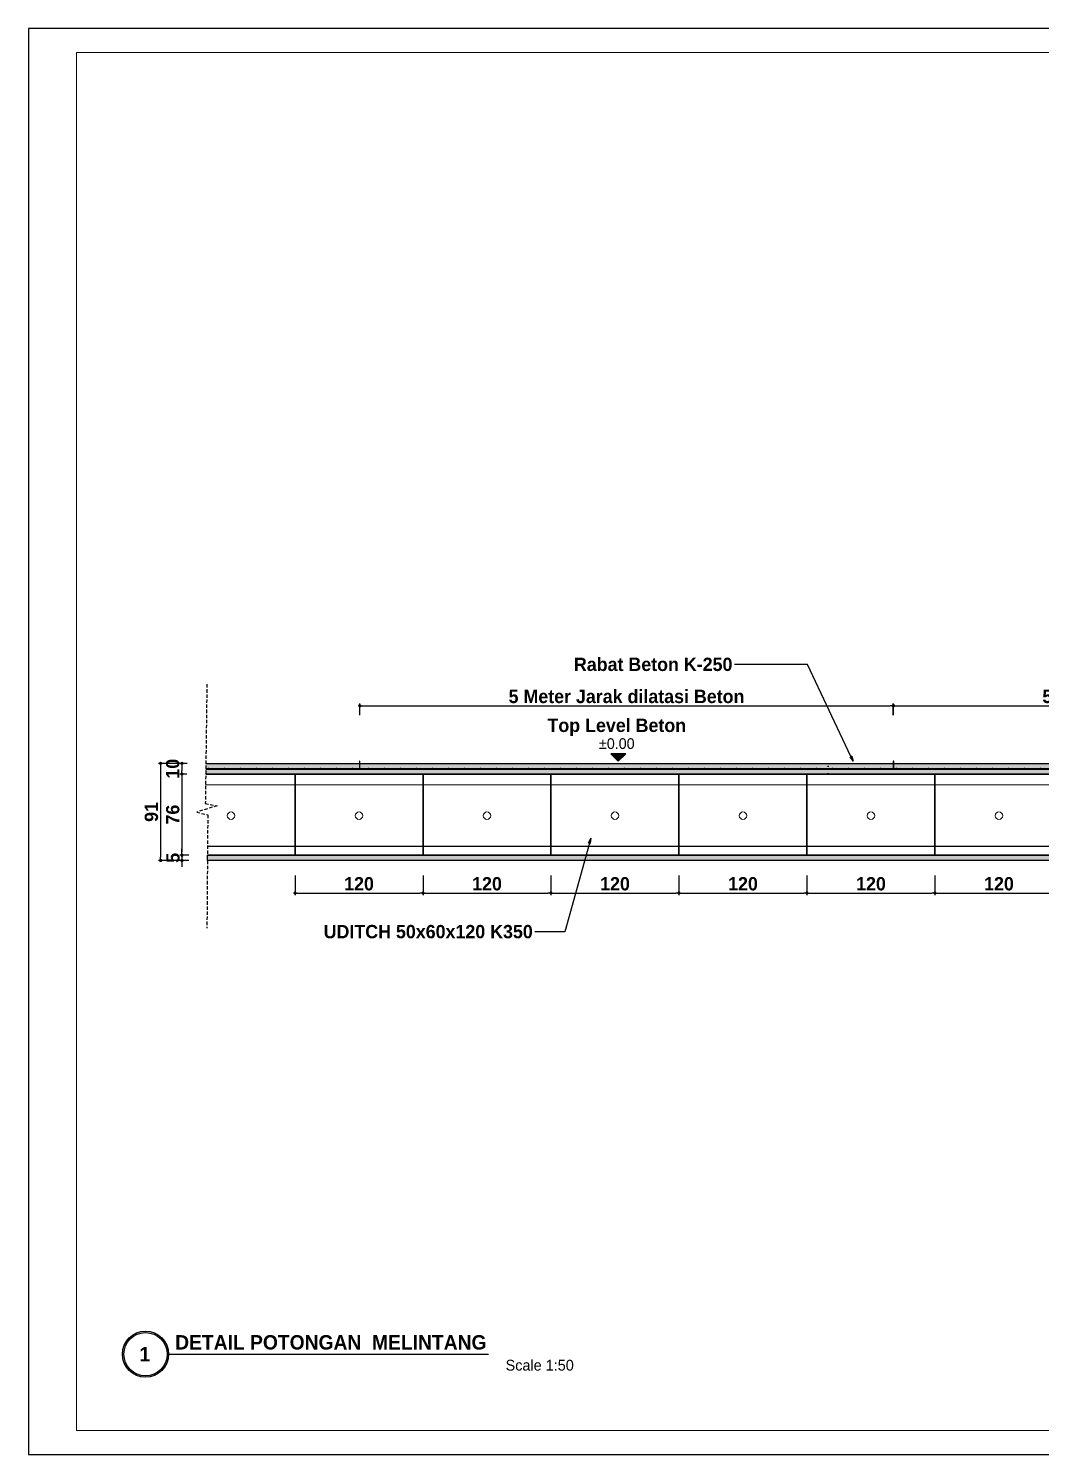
# Model space of a CAD drawing. Header units: centimetres. Extents: x -292707 to 138715, y -53922 to 66277.
# Drawn here: x 25945 to 26896, y -13009 to -11672 of the extents above; entities that cross this region are included whole.
import ezdxf
from ezdxf import colors
from ezdxf.entities.mleader import LeaderData, LeaderLine
from ezdxf.math import Vec2, Vec3
from ezdxf.xclip import XClip

# ---------------------------------------------------------------- set-up
doc = ezdxf.new("R2010")
doc.units = ezdxf.units.CM
doc.header["$XCLIPFRAME"] = 0
doc.linetypes.add('HIDDEN', pattern=[9.525, 6.35, -3.175])
for name, color, linetype in [('A-ALINE-2', 101, 'Continuous'), ('A-ALINE-3', 111, 'Continuous'), ('A-ALINE-4', 113, 'Continuous'), ('A-ALINE-7', 119, 'Continuous'), ('A-ANNOTATION', 144, 'Continuous'), ('A-DIM', 157, 'Continuous'), ('A-TEXT', 254, 'Continuous')]:
    doc.layers.add(name, color=color, linetype=linetype)
for name, color, linetype, lineweight, true_color in [('A-FILL-1', 250, 'Continuous', 0, 0x333333), ('A-FILL-2', 7, 'Continuous', 0, 0x4d4d4d), ('A-FILL-3', 7, 'Continuous', 0, 0x666666), ('A-FILL-4', 9, 'Continuous', 0, 0x808080), ('A-FILL-7', 7, 'Continuous', 0, 0xcccccc)]:
    doc.layers.add(name, color=color, linetype=linetype, lineweight=lineweight, true_color=true_color)
doc.styles.add('Scale 50', font='GOTHICB.TTF', dxfattribs={"height": 12.5})
doc.styles.add('Scale 80', font='GOTHICB.TTF', dxfattribs={"height": 20})
doc.dimstyles.new('Scale 50', dxfattribs={"dimscale": 0, "dimtxt": 7.5, "dimasz": 3, "dimexe": 2, "dimexo": 2, "dimgap": 2, "dimtad": 1, "dimdec": 0, "dimtxsty": 'Scale 50', "dimblk": 'DOT', "dimcen": 2.5, "dimclrd": 256, "dimclre": 256, "dimclrt": 254, "dimadec": 0, "dimazin": 0, "dimtfac": 1, "dimtdec": 0, "dimtmove": 0, "dimatfit": 3, "dimldrblk": 'DOTSMALL', "dimfxl": 1, "dimtfillclr": 256, "dimlwd": -1, "dimlwe": -1, "dimarcsym": 0})

# ---------------------------------------------------------------- blocks, each defined once
blk = doc.blocks.new('hgfhgfh')
at = {"layer": 'A-ALINE-2', "ltscale": 0.14}
blk.add_arc((48104.3, -28947.4), 4890.2, 273.0231, 87.0365, dxfattribs=at)
at = {"layer": 'A-FILL-4', "ltscale": 0.14}
for radius, start, end in [(4885.2, 273.0247, 87.035), (4890.2, 273.0231, 87.0365), (4758.2, 273.0648, 86.9957), (4763.2, 273.0632, 86.9973), (4631.2, 273.1065, 86.9548), (4636.2, 273.1048, 86.9564), (4504.2, 273.15, 86.9121), (4509.2, 273.1483, 86.9138), (4377.2, 273.1954, 86.8676), (4382.2, 273.1936, 86.8694), (4250.2, 273.2428, 86.8212), (4255.2, 273.2409, 86.8231), (4123.2, 273.2924, 86.7726), (4128.2, 273.2904, 86.7745), (3996.2, 273.3443, 86.7217), (4001.2, 273.3422, 86.7237)]:
    blk.add_arc((48104.3, -28947.4), radius, start, end, dxfattribs=at)
blk = doc.blocks.new('A$Cee8faf8f')
at = {"layer": 'A-FILL-7'}
h = blk.add_hatch(color=256, dxfattribs=at)
h.dxf.hatch_style = 1
edge = h.paths.add_edge_path()
edge.add_arc((0.6, 0.6), 0.6, 0, 360)
at = {"layer": 'A-FILL-1', "ltscale": 0.25}
blk.add_circle((0.6, 0.6), 0.6, dxfattribs=at)
blk = doc.blocks.new('GFDFGGFDG')
at = {"ltscale": 0.25}
blk.add_lwpolyline([(14867.5, -12200.6), (14987.5, -12200.6), (14987.5, -12276.6), (14867.5, -12276.6)], close=True, dxfattribs=at)
at = {"layer": 'A-ALINE-3', "ltscale": 0.25}
blk.add_lwpolyline([(14867.5, -12276.6), (14987.5, -12276.6), (14987.5, -12268.6), (14867.5, -12268.6)], close=True, dxfattribs=at)
at = {"layer": 'A-FILL-2'}
for p, q in [((14867.5, -12200.6), (14870.5, -12200.6)), ((14867.5, -12210.6), (14867.5, -12200.6)), ((14896, -12200.6), (14870.5, -12200.6)), ((14899, -12200.6), (14896, -12200.6)), ((14924.5, -12200.6), (14899, -12200.6)), ((14924.5, -12200.6), (14927.5, -12200.6)), ((14927.5, -12200.6), (14930.5, -12200.6)), ((14956, -12200.6), (14930.5, -12200.6)), ((14959, -12200.6), (14956, -12200.6)), ((14984.5, -12200.6), (14959, -12200.6)), ((14984.5, -12200.6), (14987.5, -12200.6)), ((14987.5, -12200.6), (14987.5, -12210.6)), ((14867.5, -12210.6), (14870.5, -12210.6)), ((14867.5, -12210.6), (14867.5, -12260.6)), ((14870.5, -12210.6), (14896, -12210.6)), ((14899, -12210.6), (14896, -12210.6)), ((14899, -12210.6), (14924.5, -12210.6)), ((14924.5, -12210.6), (14927.5, -12210.6)), ((14927.5, -12210.6), (14930.5, -12210.6)), ((14930.5, -12210.6), (14956, -12210.6)), ((14959, -12210.6), (14956, -12210.6)), ((14959, -12210.6), (14984.5, -12210.6)), ((14984.5, -12210.6), (14987.5, -12210.6)), ((14987.5, -12210.6), (14987.5, -12260.6)), ((14867.5, -12268.6), (14867.5, -12260.6)), ((14867.5, -12268.6), (14867.5, -12269.6)), ((14924, -12268.6), (14867.5, -12268.6)), ((14924, -12268.6), (14931, -12268.6)), ((14987.5, -12268.6), (14931, -12268.6)), ((14987.5, -12268.6), (14987.5, -12260.6)), ((14987.5, -12269.6), (14987.5, -12268.6)), ((14867.5, -12269.6), (14867.5, -12276.6)), ((14867.5, -12276.6), (14987.5, -12276.6)), ((14987.5, -12269.6), (14987.5, -12276.6))]:
    blk.add_line(p, q, dxfattribs=at)
at = {"layer": 'A-FILL-2', "ltscale": 0.25}
blk.add_circle((14927.5, -12239.6), 3.5, dxfattribs=at)
blk = doc.blocks.new('jhgkjhkjhkjh')
at = {"layer": 'A-FILL-1', "ltscale": 0.25}
blk.add_lwpolyline([(-1286.61, 931.53), (-933.61, 931.53), (-933.61, 1218.53), (-1286.61, 1218.53)], close=True, dxfattribs=at)
at = {"layer": 'Defpoints'}
blk.add_lwpolyline([(-1296.61, 926.53), (-876.61, 926.53), (-876.61, 1223.53), (-1296.61, 1223.53)], close=True, dxfattribs=at)
blk = doc.blocks.new('*U587')
at = {"layer": 'A-ANNOTATION'}
h = blk.add_hatch(color=256, dxfattribs=at)
h.dxf.hatch_style = 1
h.paths.add_polyline_path([(62379.6, 26197.9, 1), (62443.6, 26197.9, 1)])
h.paths.add_polyline_path([(62441.6, 26197.9, -1), (62381.6, 26197.9, -1)], flags=16)
blk.add_lwpolyline([(62443.6, 26197.9), (62887.8, 26197.9)], dxfattribs=at)
for radius in [32, 30]:
    blk.add_circle((62411.6, 26197.9), radius, dxfattribs=at)
blk = doc.blocks.new('_Dot')
at = {"color": 0, "linetype": 'ByBlock', "lineweight": -2}
blk.add_line((-0.5, 0), (-1, 0), dxfattribs=at)
at = {"color": 0, "linetype": 'ByBlock', "const_width": 0.5}
blk.add_lwpolyline([(-0.25, 0, 1), (0.25, 0, 1)], format="xyb", close=True, dxfattribs=at)
blk = doc.blocks.new('*D937')
at = {"layer": 'A-DIM', "ltscale": 0.25, "transparency": 16777216}
for p, q in [((26195.1, -12466), (26195.1, -12484.5)), ((26315.1, -12466), (26315.1, -12484.5)), ((26198.1, -12482.5), (26312.1, -12482.5))]:
    blk.add_line(p, q, dxfattribs=at)
at = {"layer": 'Defpoints', "color": 0, "ltscale": 0.25, "transparency": 16777216}
for p in [(26195.1, -12464), (26315.1, -12464), (26315.1, -12482.5)]:
    blk.add_point(p, dxfattribs=at)
at = {"layer": 'A-DIM', "ltscale": 0.25, "transparency": 16777216, "xscale": 3, "yscale": 3, "zscale": 3, "rotation": 180}
blk.add_blockref('_Dot', (26195.1, -12482.5), dxfattribs=at)
at = {"layer": 'A-DIM', "ltscale": 0.25, "transparency": 16777216, "xscale": 3, "yscale": 3, "zscale": 3}
blk.add_blockref('_Dot', (26315.1, -12482.5), dxfattribs=at)
at = {"layer": 'A-DIM', "color": 254, "ltscale": 0.25, "transparency": 16777216, "insert": (26255.1, -12473.9), "char_height": 12.5, "attachment_point": 5, "style": 'Scale 50'}
blk.add_mtext('120', dxfattribs=at)
blk = doc.blocks.new('_DotSmall')
at = {"color": 0, "linetype": 'ByBlock', "const_width": 0.5}
blk.add_lwpolyline([(-0.0625, 0, 1), (0.0625, 0, 1)], format="xyb", close=True, dxfattribs=at)
blk = doc.blocks.new('*D938')
at = {"layer": 'A-DIM', "ltscale": 5, "transparency": 16777216}
for p, q in [((26315.1, -12466), (26315.1, -12484.5)), ((26435.1, -12466), (26435.1, -12484.5)), ((26318.1, -12482.5), (26432.1, -12482.5))]:
    blk.add_line(p, q, dxfattribs=at)
at = {"layer": 'Defpoints', "color": 0, "ltscale": 5, "transparency": 16777216}
for p in [(26315.1, -12464), (26435.1, -12464), (26435.1, -12482.5)]:
    blk.add_point(p, dxfattribs=at)
at = {"layer": 'A-DIM', "ltscale": 5, "transparency": 16777216, "xscale": 3, "yscale": 3, "zscale": 3, "rotation": 180}
blk.add_blockref('_Dot', (26315.1, -12482.5), dxfattribs=at)
at = {"layer": 'A-DIM', "ltscale": 5, "transparency": 16777216, "xscale": 3, "yscale": 3, "zscale": 3}
blk.add_blockref('_Dot', (26435.1, -12482.5), dxfattribs=at)
at = {"layer": 'A-DIM', "color": 254, "ltscale": 5, "transparency": 16777216, "insert": (26375.1, -12473.9), "char_height": 12.5, "attachment_point": 5, "style": 'Scale 50'}
blk.add_mtext('120', dxfattribs=at)
blk = doc.blocks.new('*D943')
at = {"layer": 'A-DIM', "ltscale": 5, "transparency": 16777216}
for p, q in [((26435.1, -12466), (26435.1, -12484.5)), ((26555.1, -12466), (26555.1, -12484.5)), ((26438.1, -12482.5), (26552.1, -12482.5))]:
    blk.add_line(p, q, dxfattribs=at)
at = {"layer": 'Defpoints', "color": 0, "ltscale": 5, "transparency": 16777216}
for p in [(26435.1, -12464), (26555.1, -12464), (26555.1, -12482.5)]:
    blk.add_point(p, dxfattribs=at)
at = {"layer": 'A-DIM', "ltscale": 5, "transparency": 16777216, "xscale": 3, "yscale": 3, "zscale": 3, "rotation": 180}
blk.add_blockref('_Dot', (26435.1, -12482.5), dxfattribs=at)
at = {"layer": 'A-DIM', "ltscale": 5, "transparency": 16777216, "xscale": 3, "yscale": 3, "zscale": 3}
blk.add_blockref('_Dot', (26555.1, -12482.5), dxfattribs=at)
at = {"layer": 'A-DIM', "color": 254, "ltscale": 5, "transparency": 16777216, "insert": (26495.1, -12473.9), "char_height": 12.5, "attachment_point": 5, "style": 'Scale 50'}
blk.add_mtext('120', dxfattribs=at)
blk = doc.blocks.new('*D944')
at = {"layer": 'A-DIM', "ltscale": 5, "transparency": 16777216}
for p, q in [((26555.1, -12466), (26555.1, -12484.5)), ((26675.1, -12466), (26675.1, -12484.5)), ((26558.1, -12482.5), (26672.1, -12482.5))]:
    blk.add_line(p, q, dxfattribs=at)
at = {"layer": 'Defpoints', "color": 0, "ltscale": 5, "transparency": 16777216}
for p in [(26555.1, -12464), (26675.1, -12464), (26675.1, -12482.5)]:
    blk.add_point(p, dxfattribs=at)
at = {"layer": 'A-DIM', "ltscale": 5, "transparency": 16777216, "xscale": 3, "yscale": 3, "zscale": 3, "rotation": 180}
blk.add_blockref('_Dot', (26555.1, -12482.5), dxfattribs=at)
at = {"layer": 'A-DIM', "ltscale": 5, "transparency": 16777216, "xscale": 3, "yscale": 3, "zscale": 3}
blk.add_blockref('_Dot', (26675.1, -12482.5), dxfattribs=at)
at = {"layer": 'A-DIM', "color": 254, "ltscale": 5, "transparency": 16777216, "insert": (26615.1, -12473.9), "char_height": 12.5, "attachment_point": 5, "style": 'Scale 50'}
blk.add_mtext('120', dxfattribs=at)
blk = doc.blocks.new('*D945')
at = {"layer": 'A-DIM', "ltscale": 5, "transparency": 16777216}
for p, q in [((26675.1, -12466), (26675.1, -12484.5)), ((26795.1, -12466), (26795.1, -12484.5)), ((26678.1, -12482.5), (26792.1, -12482.5))]:
    blk.add_line(p, q, dxfattribs=at)
at = {"layer": 'Defpoints', "color": 0, "ltscale": 5, "transparency": 16777216}
for p in [(26675.1, -12464), (26795.1, -12464), (26795.1, -12482.5)]:
    blk.add_point(p, dxfattribs=at)
at = {"layer": 'A-DIM', "ltscale": 5, "transparency": 16777216, "xscale": 3, "yscale": 3, "zscale": 3, "rotation": 180}
blk.add_blockref('_Dot', (26675.1, -12482.5), dxfattribs=at)
at = {"layer": 'A-DIM', "ltscale": 5, "transparency": 16777216, "xscale": 3, "yscale": 3, "zscale": 3}
blk.add_blockref('_Dot', (26795.1, -12482.5), dxfattribs=at)
at = {"layer": 'A-DIM', "color": 254, "ltscale": 5, "transparency": 16777216, "insert": (26735.1, -12473.9), "char_height": 12.5, "attachment_point": 5, "style": 'Scale 50'}
blk.add_mtext('120', dxfattribs=at)
blk = doc.blocks.new('*D946')
at = {"layer": 'A-DIM', "ltscale": 5, "transparency": 16777216}
for p, q in [((26795.1, -12466), (26795.1, -12484.5)), ((26915.1, -12466), (26915.1, -12484.5)), ((26798.1, -12482.5), (26912.1, -12482.5))]:
    blk.add_line(p, q, dxfattribs=at)
at = {"layer": 'Defpoints', "color": 0, "ltscale": 5, "transparency": 16777216}
for p in [(26795.1, -12464), (26915.1, -12464), (26915.1, -12482.5)]:
    blk.add_point(p, dxfattribs=at)
at = {"layer": 'A-DIM', "ltscale": 5, "transparency": 16777216, "xscale": 3, "yscale": 3, "zscale": 3, "rotation": 180}
blk.add_blockref('_Dot', (26795.1, -12482.5), dxfattribs=at)
at = {"layer": 'A-DIM', "ltscale": 5, "transparency": 16777216, "xscale": 3, "yscale": 3, "zscale": 3}
blk.add_blockref('_Dot', (26915.1, -12482.5), dxfattribs=at)
at = {"layer": 'A-DIM', "color": 254, "ltscale": 5, "transparency": 16777216, "insert": (26855.1, -12473.9), "char_height": 12.5, "attachment_point": 5, "style": 'Scale 50'}
blk.add_mtext('120', dxfattribs=at)
blk = doc.blocks.new('*D951')
at = {"layer": 'A-DIM', "ltscale": 5, "transparency": 16777216}
for p, q in [((26255.8, -12315.9), (26255.8, -12305)), ((26258.8, -12307), (26753, -12307)), ((26756, -12315.9), (26756, -12305))]:
    blk.add_line(p, q, dxfattribs=at)
at = {"layer": 'Defpoints', "color": 0, "ltscale": 5, "transparency": 16777216}
for p in [(26756, -12307), (26255.8, -12317.9), (26756, -12317.9)]:
    blk.add_point(p, dxfattribs=at)
at = {"layer": 'A-DIM', "ltscale": 5, "transparency": 16777216, "xscale": 3, "yscale": 3, "zscale": 3, "rotation": 180}
blk.add_blockref('_Dot', (26255.8, -12307), dxfattribs=at)
at = {"layer": 'A-DIM', "ltscale": 5, "transparency": 16777216, "xscale": 3, "yscale": 3, "zscale": 3}
blk.add_blockref('_Dot', (26756, -12307), dxfattribs=at)
at = {"layer": 'A-DIM', "color": 254, "ltscale": 5, "transparency": 16777216, "insert": (26505.9, -12298.3), "char_height": 12.5, "width": 259.105, "attachment_point": 5, "style": 'Scale 50'}
blk.add_mtext('5 Meter Jarak dilatasi Beton', dxfattribs=at)
blk = doc.blocks.new('*D952')
at = {"layer": 'A-DIM', "ltscale": 5, "transparency": 16777216}
for p, q in [((26756.3, -12315.9), (26756.3, -12305)), ((26759.3, -12307), (27253.5, -12307)), ((27256.5, -12315.9), (27256.5, -12305))]:
    blk.add_line(p, q, dxfattribs=at)
at = {"layer": 'Defpoints', "color": 0, "ltscale": 5, "transparency": 16777216}
for p in [(27256.5, -12307), (26756.3, -12317.9), (27256.5, -12317.9)]:
    blk.add_point(p, dxfattribs=at)
at = {"layer": 'A-DIM', "ltscale": 5, "transparency": 16777216, "xscale": 3, "yscale": 3, "zscale": 3, "rotation": 180}
blk.add_blockref('_Dot', (26756.3, -12307), dxfattribs=at)
at = {"layer": 'A-DIM', "ltscale": 5, "transparency": 16777216, "xscale": 3, "yscale": 3, "zscale": 3}
blk.add_blockref('_Dot', (27256.5, -12307), dxfattribs=at)
at = {"layer": 'A-DIM', "color": 254, "ltscale": 5, "transparency": 16777216, "insert": (27006.4, -12298.3), "char_height": 12.5, "width": 292.56, "attachment_point": 5, "style": 'Scale 50'}
blk.add_mtext('5 Meter Jarak dilatasi Beton', dxfattribs=at)
blk = doc.blocks.new('A$Cb77c0ee4')
at = {"layer": 'A-ANNOTATION'}
h = blk.add_hatch(color=256, dxfattribs=at)
h.dxf.hatch_style = 1
h.paths.add_polyline_path([(3, 1.5), (0, 1.5), (1.5, 0)])
edge = h.paths.add_edge_path(flags=17)
edge.add_line((3, 1.5), (0, 1.5))
for points in [[(3, 1.5), (0, 1.5)], [(3, 1.5), (0, 1.5), (1.5, 0), (3, 1.5)]]:
    blk.add_lwpolyline(points, dxfattribs=at)
blk = doc.blocks.new('_Closed')
at = {"color": 0, "linetype": 'ByBlock', "lineweight": -2}
for p, q in [((-1, 0.17), (0, 0)), ((-1, 0.17), (-1, -0.17)), ((0, 0), (-1, -0.17)), ((0, 0), (-1, 0))]:
    blk.add_line(p, q, dxfattribs=at)
blk = doc.blocks.new('*D939')
at = {"layer": 'A-DIM', "ltscale": 5, "transparency": 16777216}
for p, q in [((26093.9, -12361), (26087.1, -12361)), ((26093.7, -12371), (26087.1, -12371)), ((26089.1, -12364), (26089.1, -12368))]:
    blk.add_line(p, q, dxfattribs=at)
at = {"layer": 'Defpoints', "color": 0, "ltscale": 5, "transparency": 16777216}
for p in [(26095.9, -12361), (26089.1, -12371), (26095.7, -12371)]:
    blk.add_point(p, dxfattribs=at)
at = {"layer": 'A-DIM', "ltscale": 5, "transparency": 16777216, "xscale": 3, "yscale": 3, "zscale": 3}
for p, rotation in [((26089.1, -12361), 90), ((26089.1, -12371), 270)]:
    blk.add_blockref('_Dot', p, dxfattribs=dict(at, rotation=rotation))
at = {"layer": 'A-DIM', "color": 254, "ltscale": 5, "transparency": 16777216, "insert": (26080.5, -12366), "char_height": 12.5, "attachment_point": 5, "rotation": 90, "style": 'Scale 50'}
blk.add_mtext('10', dxfattribs=at)
blk = doc.blocks.new('*D940')
at = {"layer": 'A-DIM', "ltscale": 5, "transparency": 16777216}
for p, q in [((26093.7, -12371), (26087.1, -12371)), ((26089.1, -12374), (26089.1, -12444)), ((26095.4, -12447), (26087.1, -12447))]:
    blk.add_line(p, q, dxfattribs=at)
at = {"layer": 'Defpoints', "color": 0, "ltscale": 5, "transparency": 16777216}
for p in [(26095.7, -12371), (26089.1, -12447), (26097.4, -12447)]:
    blk.add_point(p, dxfattribs=at)
at = {"layer": 'A-DIM', "ltscale": 5, "transparency": 16777216, "xscale": 3, "yscale": 3, "zscale": 3}
for p, rotation in [((26089.1, -12371), 90), ((26089.1, -12447), 270)]:
    blk.add_blockref('_Dot', p, dxfattribs=dict(at, rotation=rotation))
at = {"layer": 'A-DIM', "color": 254, "ltscale": 5, "transparency": 16777216, "insert": (26080.5, -12409), "char_height": 12.5, "attachment_point": 5, "rotation": 90, "style": 'Scale 50'}
blk.add_mtext('76', dxfattribs=at)
blk = doc.blocks.new('*D941')
at = {"layer": 'A-DIM', "ltscale": 5, "transparency": 16777216}
for p, q in [((26089.1, -12444), (26089.1, -12441)), ((26095.4, -12447), (26087.1, -12447)), ((26095.4, -12452), (26087.1, -12452)), ((26089.1, -12447), (26089.1, -12452)), ((26089.1, -12455), (26089.1, -12458))]:
    blk.add_line(p, q, dxfattribs=at)
at = {"layer": 'Defpoints', "color": 0, "ltscale": 5, "transparency": 16777216}
for p in [(26089.1, -12452), (26097.4, -12447), (26097.4, -12452)]:
    blk.add_point(p, dxfattribs=at)
at = {"layer": 'A-DIM', "ltscale": 5, "transparency": 16777216, "xscale": 3, "yscale": 3, "zscale": 3}
for p, rotation in [((26089.1, -12447), 270), ((26089.1, -12452), 90)]:
    blk.add_blockref('_Dot', p, dxfattribs=dict(at, rotation=rotation))
at = {"layer": 'A-DIM', "color": 254, "ltscale": 5, "transparency": 16777216, "insert": (26080.7, -12449.5), "char_height": 12.5, "attachment_point": 5, "rotation": 90, "style": 'Scale 50'}
blk.add_mtext('5', dxfattribs=at)
blk = doc.blocks.new('*D942')
at = {"layer": 'A-DIM', "ltscale": 5, "transparency": 16777216}
for p, q in [((26093.9, -12361), (26067.1, -12361)), ((26069.1, -12364), (26069.1, -12449)), ((26093.9, -12452), (26067.1, -12452))]:
    blk.add_line(p, q, dxfattribs=at)
at = {"layer": 'Defpoints', "color": 0, "ltscale": 5, "transparency": 16777216}
for p in [(26095.9, -12361), (26069.1, -12452), (26095.9, -12452)]:
    blk.add_point(p, dxfattribs=at)
at = {"layer": 'A-DIM', "ltscale": 5, "transparency": 16777216, "xscale": 3, "yscale": 3, "zscale": 3}
for p, rotation in [((26069.1, -12361), 90), ((26069.1, -12452), 270)]:
    blk.add_blockref('_Dot', p, dxfattribs=dict(at, rotation=rotation))
at = {"layer": 'A-DIM', "color": 254, "ltscale": 5, "transparency": 16777216, "insert": (26060.5, -12406.5), "char_height": 12.5, "attachment_point": 5, "rotation": 90, "style": 'Scale 50'}
blk.add_mtext('91', dxfattribs=at)

msp = doc.modelspace()

# ---------------------------------------------------------------- hatches: boundary and pattern name
at = {"ltscale": 5}
h = msp.add_hatch(dxfattribs=at)
h.set_pattern_fill('ANGLE', color=256)
h.set_pattern_definition([(0, (11162.428, -1e-11), (0, 6.985), [5.08, -1.905]), (90, (11162.428, -1e-11), (-6.985, 4e-16), [5.08, -1.905])])
h.paths.add_polyline_path([(26695.1, -12371), (26695.6, -12371), (26695.6, -12359), (26695.1, -12359)])
at = {"layer": 'A-FILL-2'}
h = msp.add_hatch(color=256, dxfattribs=at)
h.dxf.hatch_style = 1
h.paths.add_polyline_path([(26255.5, -12365), (26256, -12365), (26256, -12359), (26255.5, -12359)])
h = msp.add_hatch(color=256, dxfattribs=at)
h.dxf.hatch_style = 1
h.paths.add_polyline_path([(26756, -12365), (26756.5, -12365), (26756.5, -12359), (26756, -12359)])
at = {"layer": 'A-FILL-3', "ltscale": 0.25}
h = msp.add_hatch(dxfattribs=at)
h.set_pattern_fill('AR-CONC', color=256, scale=0.09)
h.set_pattern_definition([(50, (-23644.906, 28055.769), (16.3966202, -1.4345177), [1.7145, -18.8595]), (355, (-23644.906, 28055.77), (-3.171908, 17.195116), [1.3716, -15.0876526]), (100.451445, (-23643.54, 28055.65), (13.2247122, 15.7605977), [1.457101, -16.028122]), (46.1842, (-23644.906, 28060.341), (24.3971137, -3.7838095), [2.57175, -28.28925]), (96.635558, (-23642.873, 28060.026), (21.366372, 22.268351), [2.185652, -24.042205]), (351.18415, (-23644.906, 28060.34), (21.366372, 22.268351), [2.057397, -22.631376]), (21, (-23642.62, 28059.198), (13.6452952, -9.2038678), [1.7145, -18.8595]), (326, (-23642.62, 28059.198), (5.5621826, 16.576917), [1.3716, -15.0876]), (71.451445, (-23641.483, 28058.431), (19.2074777, 7.3730492), [1.457101, -16.0280944]), (37.5, (-23644.906, 28055.769), (0.2779743, 7.6099535), [0, -14.90472, 0, -15.3162, 0, -15.14475]), (7.5, (-23644.906, 28055.769), (6.0137696, 9.0162517), [0, -8.73252, 0, -14.56182, 0, -5.77215]), (327.5, (-23650.004, 28055.769), (12.20315357, -0.51558696), [0, -5.715, 0, -17.8308, 0, -23.6601]), (317.5, (-23652.29, 28055.769), (13.3316263, 2.2883842), [0, -7.4295, 0, -11.84148, 0, -16.8021])])
h.paths.add_polyline_path([(27483.2, -12371), (27483.4, -12361), (26111.5, -12361), (26111.4, -12371)])
at = {"layer": 'A-FILL-7'}
h = msp.add_hatch(color=256, dxfattribs=at)
h.dxf.hatch_style = 1
h.paths.add_polyline_path([(27483.3, -12366.5), (27483.3, -12366), (26111.4, -12366), (26111.4, -12366.6)])

# ---------------------------------------------------------------- linework, layer by layer
at = {"ltscale": 0.25}
msp.add_lwpolyline([(26111.4, -12371), (26195.1, -12371), (26195.1, -12447), (26113, -12447)], dxfattribs=at)
at = {"layer": 'A-ALINE-3', "ltscale": 0.25}
msp.add_lwpolyline([(26113, -12447), (26195.1, -12447), (26195.1, -12439), (26113.1, -12439)], dxfattribs=at)
at = {"layer": 'A-ALINE-7', "ltscale": 5}
for points in [[(26255.5, -12365), (26256, -12365), (26256, -12359), (26255.5, -12359)], [(26756, -12365), (26756.5, -12365), (26756.5, -12359), (26756, -12359)]]:
    msp.add_lwpolyline(points, close=True, dxfattribs=at)
at = {"layer": 'A-FILL-2'}
for p, q in [((26132.1, -12371), (26111.4, -12371)), ((26132.1, -12371), (26135.1, -12371)), ((26135.1, -12371), (26138.1, -12371)), ((26163.6, -12371), (26138.1, -12371)), ((26166.6, -12371), (26163.6, -12371)), ((26192.1, -12371), (26166.6, -12371)), ((26192.1, -12371), (26195.1, -12371)), ((26195.1, -12371), (26195.1, -12381)), ((26111.2, -12381), (26132.1, -12381)), ((26132.1, -12381), (26135.1, -12381)), ((26135.1, -12381), (26138.1, -12381)), ((26138.1, -12381), (26163.6, -12381)), ((26166.6, -12381), (26163.6, -12381)), ((26166.6, -12381), (26192.1, -12381)), ((26192.1, -12381), (26195.1, -12381)), ((26195.1, -12381), (26195.1, -12431)), ((26131.6, -12439), (26113.1, -12439)), ((26131.6, -12439), (26138.6, -12439)), ((26195.1, -12439), (26138.6, -12439)), ((26195.1, -12439), (26195.1, -12431)), ((26195.1, -12440), (26195.1, -12439)), ((26195.1, -12440), (26195.1, -12447)), ((26113, -12447), (26195.1, -12447))]:
    msp.add_line(p, q, dxfattribs=at)
at = {"layer": 'A-FILL-2', "ltscale": 0.25}
msp.add_circle((26135.1, -12410), 3.5, dxfattribs=at)
at = {"layer": 'A-TEXT', "linetype": 'HIDDEN', "ltscale": 0.5}
msp.add_lwpolyline([(26112.5, -12286.8), (26111, -12398.6), (26122.1, -12400.7), (26102.9, -12406.6), (26113.3, -12409.3), (26112.5, -12515.5)], dxfattribs=at)
at = {"layer": 'A-TEXT', "ltscale": 0.25}
for points in [[(26111.5, -12361), (27483.4, -12361)], [(27483.3, -12366), (26111.4, -12366)], [(26111.4, -12366.6), (27483.3, -12366.5)], [(27483.2, -12370.9), (26111.4, -12371)], [(27483.2, -12370.9), (26111.4, -12371)]]:
    msp.add_lwpolyline(points, dxfattribs=at)

# ---------------------------------------------------------------- block references
ref = msp.add_blockref('hgfhgfh', (-24061.3, 21207.3))
XClip(ref).set_block_clipping_path([(50808.1648809855, -31290.4213153547), (51719.5727609521, -28947.4361751758), (53151.4715442315, -28947.4361751758), (52338.9494050611, -32618.7586975076)])
at = {"ltscale": 0.25, "xscale": 4.711602529588466, "yscale": 4.711602529588466, "zscale": 4.711602529588466}
msp.add_blockref('A$Cb77c0ee4', (26491.1, -12359), dxfattribs=at)
for p in [(11327.6, -170.4), (11447.6, -170.4), (11567.6, -170.4), (11687.6, -170.4), (11807.6, -170.4), (11927.6, -170.4)]:
    msp.add_blockref('GFDFGGFDG', p)
at = {"layer": 'A-ALINE-7', "ltscale": 0.25, "xscale": 0.4999999999995392, "yscale": 0.4999999999995392, "zscale": 0.4999999999995392}
for p in [(26113.8, -12366), (26128.8, -12366), (26143.8, -12366), (26158.8, -12366), (26173.8, -12366), (26188.8, -12366), (26203.8, -12366), (26218.8, -12366), (26233.8, -12366), (26248.8, -12366), (26263.8, -12366), (26278.8, -12366), (26293.8, -12366), (26308.8, -12366), (26323.8, -12366), (26338.8, -12366), (26353.8, -12366), (26368.8, -12366), (26383.8, -12366), (26398.8, -12366), (26413.8, -12366), (26428.8, -12366), (26443.8, -12366), (26458.8, -12366), (26473.8, -12366), (26488.8, -12366), (26503.8, -12366), (26518.8, -12366), (26533.8, -12366), (26548.8, -12366), (26563.8, -12366), (26578.8, -12366), (26593.8, -12366), (26608.8, -12366), (26623.8, -12366), (26638.8, -12366), (26653.8, -12366), (26668.8, -12366), (26683.8, -12366), (26698.8, -12366), (26713.8, -12366), (26728.8, -12366), (26743.8, -12366), (26758.8, -12366), (26773.8, -12366), (26788.8, -12366), (26803.8, -12366), (26818.8, -12366), (26833.8, -12366), (26848.8, -12366), (26863.8, -12366), (26878.8, -12366), (26893.8, -12366)]:
    msp.add_blockref('A$Cee8faf8f', p, dxfattribs=at)
at = {"layer": 'A-TEXT'}
for name, p, xscale, yscale, zscale in [('jhgkjhkjhkjh', (31780, -17178.1), 4.5, 4.5, 4.5), ('*U587', (-16072.9, -30598.3), 0.6749999999999999, 0.6749999999999999, 0.6749999999999999)]:
    msp.add_blockref(name, p, dxfattribs=dict(at, xscale=xscale, yscale=yscale, zscale=zscale))

# ---------------------------------------------------------------- texts
at = {"ltscale": 0.25, "attachment_point": 5, "style": 'Scale 50'}
for s, insert, char_height in [('Top Level Beton', (26496.8, -12327.2), 12.5), ('{\\fCentury Gothic|b0|i0|c0|p34;%%P0.00}', (26496.8, -12342.5), 10)]:
    msp.add_mtext_dynamic_manual_height_columns(s, width=146.541, gutter_width=62.5, heights=[0], dxfattribs=dict(at, insert=insert, char_height=char_height))
at = {"layer": 'A-TEXT', "ltscale": 0.25, "style": 'Scale 80'}
for s, width, insert, char_height, attachment_point in [('DETAIL POTONGAN  MELINTANG', 425.871, (26374.6, -12903.7), 13.5, 6), ('1', 41.85, (26054.3, -12914.7), 13.5, 5), ('{\\fCentury Gothic|b0|i0|c0|p34;Scale 1:50}', 366.088, (26456.5, -12925.1), 10.125, 6)]:
    msp.add_mtext_dynamic_manual_height_columns(s, width=width, gutter_width=50.6, heights=[0], dxfattribs=dict(at, insert=insert, char_height=char_height, attachment_point=attachment_point))

# ---------------------------------------------------------------- dimensions: what is measured, and where the dimension line sits
at = {"layer": 'A-DIM', "ltscale": 5}
for base, p1, p2, picture, middle in [((26756, -12307), (26255.8, -12317.9), (26756, -12317.9), '*D951', (26505.9, -12298.3)), ((27256.5, -12307), (26756.3, -12317.9), (27256.5, -12317.9), '*D952', (27006.4, -12298.3))]:
    dim = msp.add_linear_dim(base=base, p1=p1, p2=p2, text='5 Meter Jarak dilatasi Beton', dimstyle='Scale 50', override={"dimscale": 1}, dxfattribs=at)
    dim.commit()
    dim.dimension.update_dxf_attribs({"geometry": picture, "text_midpoint": middle})
for base, p1, p2, override, picture, middle in [((26069.1, -12452), (26095.9, -12361), (26095.9, -12452), {"dimscale": 1}, '*D942', (26060.5, -12406.5)), ((26089.1, -12447), (26095.7, -12371), (26097.4, -12447), {"dimscale": 1, "dimtmove": 1}, '*D940', (26080.5, -12409))]:
    dim = msp.add_linear_dim(base=base, p1=p1, p2=p2, angle=90, dimstyle='Scale 50', override=override, dxfattribs=at)
    dim.commit()
    dim.dimension.update_dxf_attribs({"geometry": picture, "text_midpoint": middle})
for base, p1, p2, override, picture, middle in [((26089.1, -12371), (26095.9, -12361), (26095.7, -12371), {"dimscale": 1}, '*D939', (26089.1, -12366)), ((26089.1, -12452), (26097.4, -12447), (26097.4, -12452), {"dimscale": 1, "dimtmove": 1}, '*D941', (26089.1, -12449.5))]:
    dim = msp.add_linear_dim(base=base, p1=p1, p2=p2, angle=90, dimstyle='Scale 50', override=override, dxfattribs=at)
    dim.commit()
    dim.dimension.update_dxf_attribs({"geometry": picture, "text_midpoint": middle, "dimtype": 160})
at = {"layer": 'A-DIM', "ltscale": 0.25}
dim = msp.add_linear_dim(base=(26315.1, -12482.5), p1=(26195.1, -12464), p2=(26315.1, -12464), dimstyle='Scale 50', override={"dimscale": 1}, dxfattribs=at)
dim.commit()
dim.dimension.update_dxf_attribs({"geometry": '*D937', "text_midpoint": (26255.1, -12473.9)})
at = {"layer": 'A-DIM', "ltscale": 5}
for base, p1, p2, picture, middle in [((26435.1, -12482.5), (26315.1, -12464), (26435.1, -12464), '*D938', (26375.1, -12473.9)), ((26555.1, -12482.5), (26435.1, -12464), (26555.1, -12464), '*D943', (26495.1, -12473.9)), ((26675.1, -12482.5), (26555.1, -12464), (26675.1, -12464), '*D944', (26615.1, -12473.9)), ((26795.1, -12482.5), (26675.1, -12464), (26795.1, -12464), '*D945', (26735.1, -12473.9)), ((26915.1, -12482.5), (26795.1, -12464), (26915.1, -12464), '*D946', (26855.1, -12473.9))]:
    dim = msp.add_linear_dim(base=base, p1=p1, p2=p2, dimstyle='Scale 50', override={"dimscale": 1, "dimtmove": 1}, dxfattribs=at)
    dim.commit()
    dim.dimension.update_dxf_attribs({"geometry": picture, "text_midpoint": middle})

# ---------------------------------------------------------------- leaders
at = {"ltscale": 0.25}
ml = msp.add_multileader_mtext('Standard', dxfattribs=at)
ml.set_content('Rabat Beton K-250', color=254, style='Scale 50')
ml.set_leader_properties(color=256, linetype='ByLayer', lineweight=-1)
ml.set_arrow_properties(name='CLOSED')
ml.build(insert=Vec2(0, 0))
ml.multileader.update_dxf_attribs({"dogleg_length": 29.3, "arrow_head_size": 5})
ctx = ml.context
ctx.base_point, ctx.char_height, ctx.arrow_head_size, ctx.plane_origin = Vec3(26450.4, -12268.3), 12.5, 5, Vec3(26718.5, -12359)
ctx.text_align_type = 2
notes = []
notes.append((ctx, [(0, (1, 1, 0), (26675.7, -12268.3), (-1, 0), 68.5, [(0, [(26718.5, -12359)], 0, [])])]))
ctx.mtext.insert, ctx.mtext.alignment, ctx.mtext.flow_direction = Vec3(26605.2, -12261.9), 3, 5
ml = msp.add_multileader_mtext('Standard', dxfattribs=at)
ml.set_content('UDITCH 50x60x120 K350', color=254, style='Scale 50')
ml.set_leader_properties(color=256, linetype='ByLayer', lineweight=-1)
ml.set_arrow_properties(name='CLOSED')
ml.build(insert=Vec2(0, 0))
ml.multileader.update_dxf_attribs({"dogleg_length": 29.3, "arrow_head_size": 5})
ctx = ml.context
ctx.base_point, ctx.char_height, ctx.arrow_head_size, ctx.plane_origin = Vec3(26219.4, -12518.8), 12.5, 5, Vec3(26472.4, -12446.9)
ctx.text_align_type = 2
notes.append((ctx, [(0, (1, 1, 0), (26448.2, -12518.8), (-1, 0), 28.2, [(0, [(26472.4, -12431)], 0, [])])]))
ctx.mtext.insert, ctx.mtext.alignment, ctx.mtext.flow_direction = Vec3(26418, -12512.4), 3, 5
for ctx, leaders in notes:
    for number, flags, end, landing, length, lines in leaders:
        leader = LeaderData()
        leader.index, (leader.has_last_leader_line, leader.has_dogleg_vector, leader.attachment_direction) = number, flags
        leader.last_leader_point, leader.dogleg_vector, leader.dogleg_length = Vec3(end), Vec3(landing), length
        for number, points, colour, breaks in lines:
            line = LeaderLine()
            line.index, line.vertices, line.color, line.breaks = number, Vec3.list(points), colors.encode_raw_color(colour), breaks
            leader.lines.append(line)
        ctx.leaders.append(leader)

# ---------------------------------------------------------------- next in the draw order: wipeouts: each hides what was drawn before it
msp.add_wipeout([(26113, -12447), (26113, -12452), (26177, -12452), (26177, -12447), (26113, -12447), (26113, -12452)])

# ---------------------------------------------------------------- next in the draw order: hatches: boundary and pattern name
h = msp.add_hatch()
h.set_pattern_fill('AR-SAND', color=256, scale=0.05)
h.set_pattern_definition([(37.5, (11340, -1e-11), (-0.08000156, 2.44706619), [0, -1.9304, 0, -2.159, 0, -2.06375]), (7.5, (11340, -1e-11), (2.2476164, 3.5841255), [0, -1.0414, 0, -1.7399, 0, -0.66675]), (327.5, (11338.438, -1e-11), (3.95496185, 0.00718592), [0, -0.635, 0, -2.286, 0, -2.9845]), (317.5, (11338.438, -1e-11), (3.81778226, 1.1146466), [0, -0.3175, 0, -1.4986, 0, -1.7145])])
h.paths.add_polyline_path([(26115.8, -12447), (26174.3, -12447), (26177, -12447), (27484.9, -12447), (27484.9, -12452.1), (26113, -12452), (26113, -12447)])

# ---------------------------------------------------------------- next in the draw order: linework, layer by layer
at = {"layer": 'A-ALINE-4', "ltscale": 0.25}
msp.add_lwpolyline([(26115.8, -12447), (26174.3, -12447), (26177, -12447), (27484.9, -12447), (27484.9, -12452.1), (26113, -12452), (26113, -12447), (26115.8, -12447)], dxfattribs=at)

doc.saveas('drawing.dxf')
